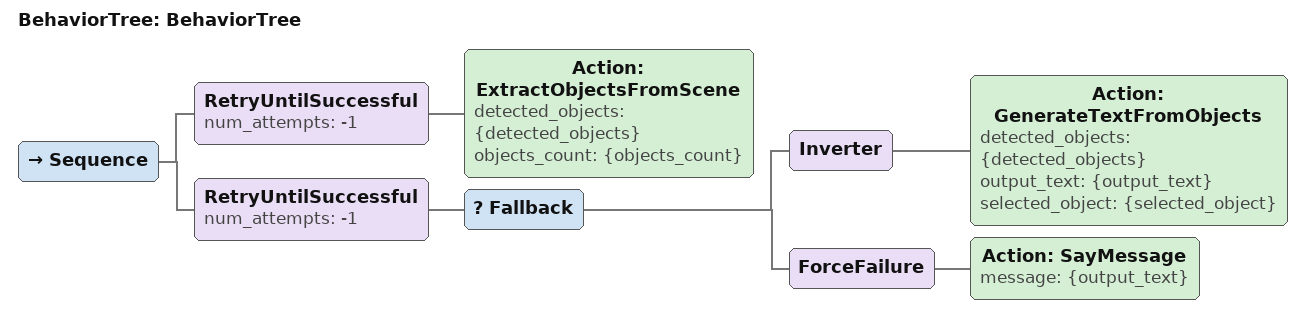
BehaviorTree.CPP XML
<?xml version="1.0"?>
<root main_tree_to_execute="BehaviorTree">
    <BehaviorTree ID="BehaviorTree">
        <Sequence>
            <RetryUntilSuccessful num_attempts="-1">
                <Action ID="ExtractObjectsFromScene" detected_objects="{detected_objects}" objects_count="{objects_count}"/>
            </RetryUntilSuccessful>
            <RetryUntilSuccessful num_attempts="-1">
                <Fallback>
                    <Inverter>
                        <Action ID="GenerateTextFromObjects" detected_objects="{detected_objects}" output_text="{output_text}" selected_object="{selected_object}"/>
                    </Inverter>
                    <ForceFailure>
                        <Action ID="SayMessage" message="{output_text}"/>
                    </ForceFailure>
                </Fallback>
            </RetryUntilSuccessful>
        </Sequence>
    </BehaviorTree>
</root>
